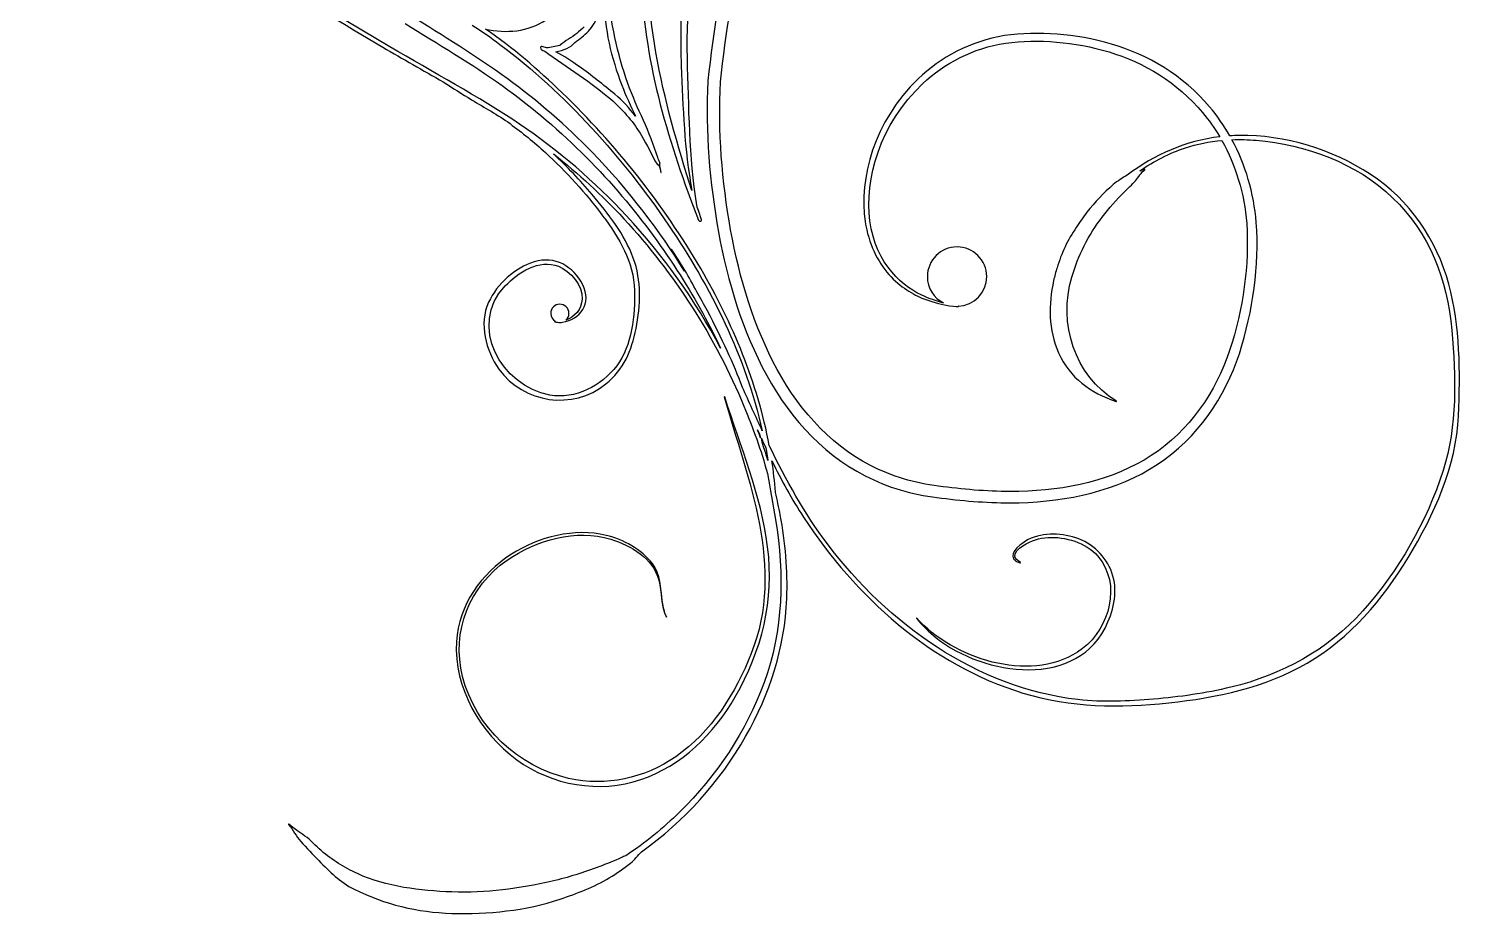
# Model space of a CAD drawing. Extents: x 0 to 115, y 0 to 123.
# Drawn here: x 67.14 to 115.35, y -0.03 to 29.79 of the extents above; entities that cross this region are included whole.
import ezdxf

# ---------------------------------------------------------------- set-up
doc = ezdxf.new("R2010")
doc.units = 0
doc.layers.add('ink_ext_XXXXXX', color=7, linetype='CONTINUOUS')

msp = doc.modelspace()

# ---------------------------------------------------------------- linework, layer by layer
at = {"layer": 'ink_ext_XXXXXX', "color": 7}
for points in [[(88.396583, 25.180902), (88.396583, 25.180902)], [(87.275455, 23.485805), (87.275455, 23.485805)], [(114.960044, 21.184636), (114.960044, 21.184636)], [(91.18, 17.714008), (91.18, 17.714008)], [(91.685177, 16.280672), (91.685177, 16.280672)], [(91.878147, 15.739864), (91.878147, 15.739864)], [(114.766016, 14.909777), (114.766016, 14.909777)]]:
    msp.add_lwpolyline(points, dxfattribs=at)
for points in [[(79.301972, 29.182814), (74.336977, 32.115808), (68.645966, 35.613952), (67.141369, 41.60165)], [(71.546505, 34.416977), (73.807811, 32.348994), (76.436711, 30.722689), (79.064905, 29.167644)], [(89.476789, 24.337411), (88.501358, 27.358247), (87.676211, 30.585105), (88.10025, 33.748464)], [(89.321214, 28.80393), (89.266886, 30.541008), (89.537466, 32.229755), (89.870136, 33.929439)], [(90.712216, 33.031619), (90.497022, 31.37568), (90.185519, 29.7335), (90.01548, 28.032052)], [(90.438814, 27.998186), (90.606736, 29.65095), (90.922472, 31.315708), (91.140841, 32.972352)], [(87.318847, 27.945269), (86.955486, 28.965502), (86.750522, 30.005844), (86.626697, 31.077583)], [(87.770755, 31.300891), (87.893522, 28.57145), (88.71373, 25.858236), (89.697275, 23.338344)], [(89.172341, 31.075466), (89.082736, 30.227741), (89.084147, 29.394127), (89.11625, 28.543933)], [(85.989227, 29.709864), (86.28168, 30.039711), (86.403741, 30.391077), (86.527919, 30.776664)], [(86.527919, 30.776664), (86.514514, 29.79453), (86.765691, 28.794052), (87.114589, 27.888825)], [(79.823377, 29.959983), (80.932511, 29.277711), (82.051522, 28.607433), (83.084102, 27.872244)], [(83.256611, 28.110722), (82.212036, 28.867783), (81.101139, 29.545116), (79.993769, 30.238325)], [(82.079039, 29.909889), (82.401477, 29.709864), (82.711569, 29.488672), (83.011783, 29.261836)], [(82.520716, 29.776539), (83.216747, 29.626961), (83.966047, 29.678114), (84.567533, 30.090864)], [(85.104461, 27.633061), (84.299069, 28.408114), (83.447111, 29.149652), (82.520716, 29.776539)], [(85.318597, 29.440341), (85.218761, 29.380369), (85.131272, 29.305227), (85.043077, 29.231497)], [(85.845647, 29.852739), (85.686544, 29.691872), (85.512625, 29.556758), (85.318597, 29.440341)], [(85.530969, 29.329569), (85.695716, 29.43893), (85.857289, 29.560991), (85.989227, 29.709864)], [(100.00015, 29.555347), (98.849389, 29.369433), (97.838327, 28.818747), (97.096789, 28.105077)], [(103.599894, 29.27383), (102.376461, 29.626608), (101.153027, 29.713744), (100.00015, 29.555347)], [(100.040014, 29.304522), (101.135036, 29.44775), (102.349297, 29.354264), (103.518402, 29.005719)], [(79.064905, 29.167644), (79.739064, 28.770769), (80.422394, 28.385536), (81.103255, 27.995011)], [(83.671477, 26.575433), (82.266716, 27.521583), (80.760002, 28.32133), (79.301972, 29.182814)], [(83.011783, 29.261836), (85.222289, 27.591786), (87.137519, 25.461361), (88.6908, 23.174302)], [(84.422189, 29.1874), (84.381619, 29.196572), (84.36398, 29.14683), (84.395377, 29.124252)], [(84.397847, 29.12143), (84.390791, 29.112964), (84.387616, 29.102027), (84.397847, 29.093914)], [(84.395377, 29.124252), (84.396789, 29.123547), (84.397494, 29.122136), (84.397847, 29.12143)], [(84.397847, 29.093914), (84.42995, 29.068866), (84.471225, 29.049816), (84.518144, 29.035352)], [(84.583761, 29.143302), (84.530139, 29.160589), (84.475811, 29.175758), (84.422189, 29.1874)], [(84.518144, 29.035352), (85.282614, 28.478669), (86.092591, 27.986544), (86.808025, 27.357541)], [(85.026497, 29.228322), (84.879036, 29.188811), (84.733339, 29.159883), (84.583761, 29.143302)], [(84.89103, 29.014539), (85.14503, 29.046994), (85.412789, 29.158472), (85.530969, 29.329569)], [(85.681958, 28.511477), (85.439247, 28.681164), (85.1729, 28.874133), (84.89103, 29.014539)], [(85.043077, 29.231497), (85.037433, 29.230791), (85.031436, 29.229733), (85.026497, 29.228322)], [(97.251305, 27.941036), (97.971325, 28.61978), (98.940758, 29.1366), (100.040014, 29.304522)], [(103.518402, 29.005719), (104.689625, 28.656822), (105.824511, 27.972786), (106.670825, 26.962783)], [(106.903305, 27.158927), (106.009366, 28.214086), (104.815919, 28.920347), (103.599894, 29.27383)], [(86.879991, 27.581555), (86.488761, 27.899761), (86.095766, 28.221494), (85.681958, 28.511477)], [(89.11625, 28.543933), (89.168814, 27.134939), (89.220672, 25.723122), (89.476789, 24.337411)], [(89.636597, 23.845639), (89.379775, 25.48535), (89.373072, 27.14658), (89.321214, 28.80393)], [(81.103255, 27.995011), (81.421814, 27.794986), (81.738608, 27.592491), (82.057872, 27.395994)], [(86.100705, 25.644452), (85.2491, 26.516872), (84.295541, 27.351897), (83.256611, 28.110722)], [(90.01548, 28.032052), (89.9227, 26.314377), (90.072277, 24.618575), (90.369316, 22.940058)], [(90.77748, 23.014494), (90.488908, 24.654558), (90.34568, 26.349302), (90.438814, 27.998186)], [(97.096789, 28.105077), (95.601011, 26.662216), (95.089836, 24.742752), (95.310322, 23.291425)], [(83.084102, 27.872244), (84.115977, 27.132822), (85.066361, 26.317905), (85.916555, 25.462772)], [(89.7703, 21.712391), (88.5003, 23.884091), (86.915975, 25.887164), (85.104461, 27.633061)], [(87.579902, 26.840016), (87.375291, 27.112361), (87.145986, 27.36495), (86.879991, 27.581555)], [(87.114589, 27.888825), (87.252525, 27.530402), (87.408452, 27.182564), (87.579902, 26.840016)], [(88.322147, 25.448308), (88.074144, 26.310144), (87.620825, 27.096486), (87.318847, 27.945269)], [(95.47013, 23.315061), (95.277866, 24.711708), (95.798214, 26.569436), (97.251305, 27.941036)], [(82.057872, 27.395994), (82.491083, 27.129294), (82.939464, 26.89505), (83.350097, 26.592719)], [(86.808025, 27.357541), (87.1922, 27.018522), (87.514991, 26.627291), (87.78028, 26.188083)], [(107.585577, 26.182791), (107.386964, 26.531336), (107.159069, 26.858714), (106.903305, 27.158927)], [(83.350097, 26.592719), (83.763552, 26.288977), (84.16325, 25.965833), (84.541427, 25.618347)], [(87.275455, 23.485805), (86.19525, 24.646091), (84.987339, 25.689255), (83.671477, 26.575433)], [(106.670825, 26.962783), (106.88355, 26.711252), (107.076872, 26.438908), (107.247264, 26.151041)], [(87.78028, 26.188083), (87.969722, 25.875522), (88.113655, 25.540736), (88.299216, 25.226411)], [(107.247264, 26.151041), (106.106027, 26.013105), (105.061805, 25.554494), (104.131883, 24.859875)], [(107.900255, 26.195844), (107.794069, 26.194433), (107.689294, 26.189494), (107.585577, 26.182791)], [(107.659308, 26.051205), (107.932005, 26.062141), (108.206114, 26.056497), (108.478105, 26.033919)], [(108.478811, 23.264614), (108.396261, 24.254155), (108.113333, 25.210536), (107.659308, 26.051205)], [(112.317386, 24.888097), (111.028336, 25.731589), (109.443658, 26.215247), (107.900255, 26.195844)], [(108.478105, 26.033919), (110.141452, 25.895983), (111.849602, 25.266275), (113.06845, 24.099991)], [(84.541427, 25.618347), (85.245572, 24.974175), (85.898211, 24.259094), (86.469358, 23.493566)], [(86.11658, 24.205825), (85.709122, 24.689483), (85.274147, 25.14633), (84.81095, 25.575661)], [(84.81095, 25.575661), (85.656205, 24.910675), (86.451719, 24.182541), (87.181264, 23.393025)], [(89.229491, 21.627725), (88.40893, 22.955933), (87.372822, 24.340939), (86.100705, 25.644452)], [(104.557686, 25.003808), (105.036052, 25.324836), (105.551108, 25.603177), (106.088741, 25.776744)], [(106.088741, 25.776744), (106.48738, 25.905861), (106.900483, 25.988411), (107.317114, 26.027569)], [(107.317114, 26.027569), (107.786308, 25.194661), (108.076997, 24.234752), (108.154961, 23.235686)], [(85.916555, 25.462772), (87.620119, 23.7518), (88.913402, 21.889486), (89.838739, 20.207441)], [(88.299216, 25.226411), (88.311916, 25.204186), (88.338375, 25.19325), (88.362716, 25.200305)], [(88.396583, 25.282855), (88.37083, 25.337889), (88.346136, 25.393275), (88.322147, 25.448308)], [(88.362716, 25.200305), (88.363422, 25.198894), (88.364127, 25.198189), (88.365539, 25.196777)], [(88.365539, 25.196777), (88.390586, 25.115286), (88.413164, 25.032736), (88.431155, 24.94948)], [(88.388116, 25.214769), (88.408225, 25.232408), (88.406814, 25.260983), (88.396583, 25.282855)], [(88.396583, 25.180902), (88.390586, 25.191133), (88.388116, 25.202422), (88.388116, 25.214769)], [(88.394114, 25.170672), (88.397289, 25.172789), (88.3987, 25.176669), (88.396583, 25.180902)], [(88.439269, 24.952302), (88.426216, 25.025327), (88.410694, 25.099058), (88.394114, 25.170672)], [(104.725608, 25.042261), (104.740072, 25.050727), (104.727725, 25.0726), (104.712908, 25.065191)], [(88.431155, 24.94948), (88.432214, 24.944541), (88.439975, 24.945952), (88.439269, 24.952302)], [(104.131883, 24.859875), (103.969605, 24.760744), (103.809444, 24.664083), (103.6641, 24.541316)], [(104.038397, 24.294019), (104.160811, 24.41608), (104.289575, 24.540258), (104.405991, 24.667611)], [(104.405991, 24.667611), (104.507591, 24.777677), (104.600019, 24.961827), (104.725608, 25.042261)], [(104.712908, 25.065191), (104.663872, 25.037675), (104.611661, 25.018977), (104.557686, 25.003808)], [(114.960044, 21.184636), (114.548352, 22.696289), (113.637127, 24.025555), (112.317386, 24.888097)], [(87.501586, 22.06658), (87.205958, 22.867739), (86.660916, 23.558125), (86.11658, 24.205825)], [(103.6641, 24.541316), (103.333194, 24.261211), (103.0418, 23.951119), (102.7751, 23.607866)], [(103.289802, 23.447352), (103.517344, 23.748977), (103.770991, 24.027319), (104.038397, 24.294019)], [(89.796052, 23.365861), (89.743489, 23.526022), (89.690219, 23.68583), (89.636597, 23.845639)], [(113.06845, 24.099991), (114.316225, 22.905133), (114.91383, 21.334919), (115.063761, 19.636294)], [(86.469358, 23.493566), (87.033097, 22.738269), (87.513227, 21.947341), (87.543919, 20.977202)], [(87.181264, 23.393025), (88.883769, 21.549055), (90.264189, 19.403461), (91.223039, 17.082889)], [(90.441636, 19.03763), (89.580858, 20.648414), (88.51935, 22.151952), (87.275455, 23.485805)], [(88.6908, 23.174302), (90.114964, 21.074922), (91.286891, 18.737769), (91.843575, 16.253861)], [(89.697275, 23.338344), (89.720558, 23.278372), (89.817572, 23.302714), (89.796052, 23.365861)], [(95.310322, 23.291425), (95.417214, 22.559058), (95.725189, 21.942402), (96.107952, 21.515189)], [(97.321155, 20.769769), (96.631122, 21.045289), (95.646872, 21.865497), (95.47013, 23.315061)], [(102.265336, 21.426289), (102.477002, 22.152658), (102.832955, 22.845161), (103.289802, 23.447352)], [(102.7751, 23.607866), (102.648452, 23.445236), (102.528508, 23.275902), (102.41703, 23.100572)], [(108.154961, 23.235686), (108.248094, 21.842566), (108.037133, 20.357725), (107.580991, 18.958255)], [(107.906958, 18.846777), (108.373683, 20.309394), (108.580764, 21.800586), (108.478811, 23.264614)], [(90.369316, 22.940058), (90.679055, 21.268597), (91.17118, 19.613011), (91.995975, 18.115116)], [(92.349458, 18.30985), (91.558177, 19.756239), (91.078047, 21.374077), (90.77748, 23.014494)], [(102.41703, 23.100572), (102.134102, 22.681119), (101.908677, 22.226389), (101.771447, 21.74273)], [(88.790636, 22.36503), (88.785697, 22.371733), (88.775466, 22.365736), (88.7797, 22.35868)], [(88.7797, 22.35868), (88.937744, 22.118086), (89.086616, 21.874316), (89.229491, 21.627725)], [(89.644358, 20.930989), (89.38048, 21.420291), (89.098611, 21.899011), (88.790636, 22.36503)], [(98.401008, 22.442641), (97.848911, 22.442641), (97.401941, 21.994966), (97.401941, 21.443575)], [(99.399722, 21.443575), (99.399722, 21.994966), (98.952752, 22.442641), (98.401008, 22.442641)], [(84.168189, 21.937111), (83.50285, 21.728972), (82.922883, 21.211447), (82.629372, 20.579622)], [(83.188877, 21.131366), (83.616444, 21.578689), (84.333994, 22.05), (84.979225, 21.791766)], [(85.796611, 21.170877), (85.474525, 21.788239), (84.866689, 22.154775), (84.168189, 21.937111)], [(84.979225, 21.791766), (85.385625, 21.629136), (85.8079, 21.147241), (85.778266, 20.682986)], [(87.59225, 19.695561), (87.746414, 20.480491), (87.783102, 21.303169), (87.501586, 22.06658)], [(92.080641, 15.755033), (91.686589, 17.85653), (90.846625, 19.868422), (89.7703, 21.712391)], [(101.771447, 21.74273), (101.725233, 21.600208), (101.686427, 21.454511), (101.653619, 21.308461)], [(96.107952, 21.515189), (96.490364, 21.084094), (96.92675, 20.837855), (97.288347, 20.690394)], [(97.401941, 21.443575), (97.401941, 21.055872), (97.623839, 20.719322), (97.947689, 20.554222)], [(98.441225, 20.446625), (98.974272, 20.468144), (99.399722, 20.906294), (99.399722, 21.443575)], [(101.653619, 21.308461), (101.477936, 20.503775), (101.477583, 19.645466), (101.817308, 18.881702)], [(103.767111, 17.248341), (102.34965, 18.125347), (101.808489, 19.861719), (102.265336, 21.426289)], [(84.686772, 17.454364), (83.057291, 17.749991), (81.913939, 19.798925), (83.188877, 21.131366)], [(85.113986, 19.913225), (85.707711, 19.979547), (86.118697, 20.554222), (85.796611, 21.170877)], [(87.543919, 20.977202), (87.569672, 20.162639), (87.451491, 19.10995), (86.94208, 18.44073)], [(89.99643, 20.293519), (89.884952, 20.503775), (89.767125, 20.716147), (89.644358, 20.930989)], [(97.947689, 20.554222), (97.776239, 20.601141), (97.565983, 20.667111), (97.321155, 20.769769)], [(115.286364, 16.76045), (115.349158, 18.213541), (115.343514, 19.773525), (114.960044, 21.184636)], [(82.629372, 20.579622), (82.292822, 19.854664), (82.533769, 18.947319), (82.977916, 18.327841)], [(85.025791, 20.512241), (84.858575, 20.512241), (84.719227, 20.372894), (84.719227, 20.205325)], [(85.333061, 20.205325), (85.333061, 20.372894), (85.193008, 20.512241), (85.025791, 20.512241)], [(85.778266, 20.682986), (85.756747, 20.338322), (85.526736, 20.074444), (85.224052, 19.974608)], [(91.18, 17.714008), (90.877669, 18.488355), (90.490319, 19.360069), (89.99643, 20.293519)], [(97.288347, 20.690394), (98.023889, 20.411347), (98.45463, 20.439922), (98.451455, 20.439216)], [(98.451455, 20.439216), (98.452866, 20.441686), (98.447927, 20.443802), (98.441225, 20.446625)], [(84.719227, 20.205325), (84.719227, 20.088202), (84.787314, 19.98625), (84.886091, 19.934744)], [(84.861044, 19.936155), (84.847991, 19.937566), (84.84905, 19.917458), (84.861044, 19.916047)], [(84.886091, 19.934744), (84.877625, 19.93545), (84.869511, 19.934744), (84.861044, 19.936155)], [(84.861044, 19.916047), (84.892441, 19.911814), (84.922427, 19.910755), (84.953119, 19.907933)], [(84.953119, 19.907933), (84.976402, 19.902289), (85.000744, 19.898761), (85.025791, 19.898761)], [(85.025791, 19.898761), (85.056836, 19.898761), (85.085764, 19.905111), (85.113986, 19.913225)], [(85.224052, 19.974608), (85.289669, 20.031758), (85.333061, 20.113955), (85.333061, 20.205325)], [(89.838739, 20.207441), (90.059225, 19.805275), (90.258897, 19.414397), (90.441636, 19.03763)], [(86.573075, 17.827602), (87.183733, 18.320433), (87.44373, 18.94238), (87.59225, 19.695561)], [(115.063761, 19.636294), (115.201344, 18.074194), (115.2465, 16.417902), (114.766016, 14.909777)], [(101.817308, 18.881702), (102.20113, 18.019161), (102.89575, 17.542558), (103.760408, 17.232466)], [(107.580991, 18.958255), (107.113208, 17.559491), (106.232675, 16.248569), (104.942566, 15.419541)], [(105.14118, 15.116505), (106.504666, 15.999861), (107.430002, 17.395802), (107.906958, 18.846777)], [(82.977916, 18.327841), (83.809061, 17.172494), (85.463941, 16.934722), (86.573075, 17.827602)], [(86.94208, 18.44073), (86.431611, 17.769041), (85.546844, 17.29773), (84.686772, 17.454364)], [(91.995975, 18.115116), (92.808775, 16.623925), (94.030091, 15.295364), (95.597483, 14.596864)], [(95.760114, 14.952464), (94.287619, 15.614627), (93.131919, 16.869811), (92.349458, 18.30985)], [(90.578514, 17.398977), (90.575339, 17.409561), (90.558405, 17.405327), (90.561227, 17.394391)], [(90.561227, 17.394391), (91.360622, 14.572875), (92.619333, 11.672689), (91.474922, 8.755216)], [(92.02455, 12.348611), (91.80618, 14.0871), (91.098155, 15.738452), (90.578514, 17.398977)], [(91.843575, 16.253861), (91.617444, 16.737519), (91.398722, 17.225411), (91.18, 17.714008)], [(91.223039, 17.082889), (91.525016, 16.352639), (91.813941, 15.590991), (92.014319, 14.816644)], [(103.760408, 17.232466), (103.769933, 17.228233), (103.775577, 17.242697), (103.767111, 17.248341)], [(113.597616, 11.992305), (114.460511, 13.415764), (115.214397, 15.071702), (115.286364, 16.76045)], [(91.685177, 16.280672), (91.711989, 16.219641), (91.739152, 16.159669), (91.765964, 16.098991)], [(91.782897, 16.014325), (91.7515, 16.103225), (91.719044, 16.192125), (91.685177, 16.280672)], [(91.765964, 16.098991), (91.771961, 16.070769), (91.777958, 16.042547), (91.782897, 16.014325)], [(91.878147, 15.739864), (91.856275, 15.825941), (91.83405, 15.910961), (91.81253, 15.99845)], [(91.81253, 15.99845), (91.861566, 15.889441), (91.912014, 15.781139), (91.962814, 15.672483)], [(92.033016, 15.248797), (91.985039, 15.413191), (91.93318, 15.576527), (91.878147, 15.739864)], [(91.962814, 15.672483), (91.988214, 15.531725), (92.01185, 15.390614), (92.033016, 15.248797)], [(94.0375, 12.444214), (93.257508, 13.477852), (92.639794, 14.599686), (92.080641, 15.755033)], [(92.288427, 14.187641), (92.261969, 14.54183), (92.220694, 14.893197), (92.167777, 15.242447)], [(92.167777, 15.242447), (92.487041, 14.589808), (92.83488, 13.952691), (93.233872, 13.340622)], [(98.080333, 14.349566), (97.271061, 14.435644), (96.49248, 14.613444), (95.760114, 14.952464)], [(104.942566, 15.419541), (103.659161, 14.581694), (102.072366, 14.241969), (100.484866, 14.209514)], [(100.494744, 13.831336), (102.125989, 13.8712), (103.782986, 14.224683), (105.14118, 15.116505)], [(92.014319, 14.816644), (92.11098, 14.298414), (92.204114, 13.779125), (92.28878, 13.260894)], [(95.597483, 14.596864), (96.36795, 14.237736), (97.216027, 14.051822), (98.032355, 13.967861)], [(114.766016, 14.909777), (114.217094, 13.189986), (113.271297, 11.534752), (112.064091, 10.188552)], [(92.286664, 14.173883), (92.287722, 14.178116), (92.28878, 14.182702), (92.288427, 14.187641)], [(92.449294, 13.422114), (92.402375, 13.675055), (92.346636, 13.925175), (92.286664, 14.173883)], [(100.484866, 14.209514), (99.687941, 14.19258), (98.883255, 14.250436), (98.080333, 14.349566)], [(98.032355, 13.967861), (98.851505, 13.868025), (99.674536, 13.811227), (100.494744, 13.831336)], [(92.28878, 13.260894), (92.589347, 11.42398), (92.557244, 9.536619), (91.906369, 7.774141)], [(92.669075, 10.602008), (92.705764, 11.547805), (92.623214, 12.49325), (92.449294, 13.422114)], [(93.233872, 13.340622), (94.97095, 10.672916), (97.53, 8.363986), (100.620333, 7.422775)], [(83.255552, 11.894586), (84.232394, 12.566275), (85.576477, 12.967383), (86.744877, 12.601552)], [(86.589655, 12.731727), (85.52215, 12.992783), (84.3093, 12.678811), (83.399133, 12.096375)], [(88.143641, 11.781697), (87.777105, 12.259711), (87.169975, 12.589911), (86.589655, 12.731727)], [(86.744877, 12.601552), (87.417272, 12.391297), (88.175744, 11.95738), (88.359189, 11.22078)], [(102.292147, 12.680575), (101.729114, 12.828036), (101.10258, 12.8171), (100.611866, 12.473847)], [(100.83835, 12.504891), (101.106814, 12.631186), (101.380569, 12.675989), (101.678314, 12.66223)], [(101.678314, 12.66223), (102.293911, 12.631891), (102.935966, 12.382477), (103.282747, 11.843433)], [(103.575905, 11.577439), (103.341661, 12.1186), (102.865411, 12.53135), (102.292147, 12.680575)], [(83.399133, 12.096375), (82.375372, 11.441266), (81.62078, 10.391047), (81.547755, 9.151033)], [(90.931291, 7.294716), (91.836519, 8.864225), (92.251033, 10.54133), (92.02455, 12.348611)], [(102.472769, 7.201583), (99.05788, 7.601986), (96.071264, 9.746169), (94.0375, 12.444214)], [(100.530727, 11.826147), (100.061886, 12.053689), (100.582586, 12.386358), (100.83835, 12.504891)], [(100.611866, 12.473847), (100.335994, 12.279819), (100.074233, 11.95985), (100.519439, 11.800747)], [(81.753072, 7.980869), (81.377011, 9.494639), (81.975322, 11.014052), (83.255552, 11.894586)], [(88.477722, 10.524044), (88.427275, 10.953375), (88.419161, 11.423275), (88.143641, 11.781697)], [(100.519439, 11.800747), (100.535314, 11.79475), (100.545897, 11.82015), (100.530727, 11.826147)], [(103.282747, 11.843433), (103.931152, 10.836958), (103.425269, 9.410677), (102.454072, 8.795433)], [(103.483477, 9.814961), (103.720544, 10.370586), (103.823202, 11.00488), (103.575905, 11.577439)], [(110.188019, 8.428897), (111.638641, 9.272741), (112.73578, 10.568141), (113.597616, 11.992305)], [(88.359189, 11.22078), (88.461141, 10.808736), (88.429039, 10.36353), (88.613541, 9.974064)], [(88.62095, 9.979002), (88.540516, 10.152569), (88.499947, 10.334602), (88.477722, 10.524044)], [(91.284069, 5.958747), (92.098633, 7.385733), (92.605222, 8.955241), (92.669075, 10.602008)], [(112.064091, 10.188552), (110.877347, 8.867752), (109.339589, 8.032727), (107.620502, 7.618566)], [(88.613541, 9.974064), (88.615658, 9.968772), (88.624477, 9.973711), (88.62095, 9.979002)], [(97.042108, 9.95078), (97.037169, 9.956425), (97.029055, 9.947958), (97.033994, 9.943372)], [(97.033994, 9.943372), (97.22908, 9.701366), (97.450625, 9.479469), (97.694041, 9.285089)], [(102.454072, 8.795433), (100.808364, 7.752975), (98.256369, 8.578122), (97.042108, 9.95078)], [(97.694041, 9.285089), (99.294241, 8.005564), (102.502755, 7.51238), (103.483477, 9.814961)], [(81.547755, 9.151033), (81.457444, 7.601986), (82.34468, 6.071636), (83.577639, 5.173111)], [(91.474922, 8.755216), (90.95528, 7.42983), (90.124841, 6.099152), (88.931041, 5.279297)], [(105.533469, 7.092927), (107.140019, 7.2672), (108.77585, 7.606925), (110.188019, 8.428897)], [(85.323889, 4.549047), (83.639022, 4.925108), (82.174641, 6.283302), (81.753072, 7.980869)], [(91.906369, 7.774141), (91.30065, 6.135841), (90.308286, 4.632302), (89.058394, 3.412044)], [(87.755586, 4.507419), (89.136005, 4.977319), (90.213036, 6.047647), (90.931291, 7.294716)], [(100.620333, 7.422775), (102.239583, 6.929591), (103.862008, 6.910189), (105.533469, 7.092927)], [(107.620502, 7.618566), (106.765369, 7.41325), (105.89295, 7.290483), (105.017355, 7.216752)], [(105.017355, 7.216752), (104.169277, 7.14655), (103.321552, 7.102452), (102.472769, 7.201583)], [(87.77393, 2.080308), (89.216439, 3.090311), (90.428583, 4.460147), (91.284069, 5.958747)], [(83.577639, 5.173111), (84.754505, 4.315155), (86.3667, 4.034344), (87.755586, 4.507419)], [(88.931041, 5.279297), (87.871297, 4.550811), (86.587186, 4.267177), (85.323889, 4.549047)], [(89.058394, 3.412044), (88.509472, 2.875822), (87.90093, 2.374525), (87.247586, 1.944489)], [(75.905075, 3.01023), (75.896608, 3.017991), (75.884614, 3.00635), (75.892375, 2.997883)], [(75.892375, 2.997883), (76.053241, 2.8222), (76.142847, 2.592189), (76.303008, 2.425325)], [(76.44553, 2.608769), (76.253972, 2.734711), (76.074761, 2.85395), (75.905075, 3.01023)], [(76.303008, 2.425325), (76.507619, 2.211894), (76.704469, 1.989291), (76.913666, 1.780447)], [(76.992336, 2.115939), (76.814536, 2.267633), (76.638852, 2.481769), (76.44553, 2.608769)], [(78.215064, 1.341591), (77.770211, 1.549025), (77.367339, 1.797733), (76.992336, 2.115939)], [(87.247586, 1.944489), (87.197491, 1.923675), (87.148102, 1.903919), (87.101889, 1.880989)], [(87.407041, 1.696486), (87.548152, 1.802319), (87.652575, 1.953308), (87.77393, 2.080308)], [(76.913666, 1.780447), (77.287611, 1.404739), (77.615341, 1.058311), (78.097236, 0.819833)], [(86.344475, 1.574425), (85.832594, 1.380044), (85.30625, 1.212122), (84.772144, 1.08865)], [(87.101889, 1.880989), (86.859177, 1.765277), (86.596711, 1.669322), (86.344475, 1.574425)], [(86.693725, 1.200127), (86.945608, 1.349705), (87.173502, 1.520097), (87.407041, 1.696486)], [(81.390416, 0.724936), (80.337727, 0.767622), (79.180264, 0.891447), (78.215064, 1.341591)], [(84.772144, 1.08865), (83.658777, 0.832886), (82.536591, 0.678016), (81.390416, 0.724936)], [(85.036727, 0.483636), (85.608933, 0.678016), (86.172672, 0.889683), (86.693725, 1.200127)], [(78.097236, 0.819833), (79.139694, 0.304425), (80.229072, 0.039841), (81.390416, 0.005622)], [(81.390416, 0.005622), (82.599033, -0.02895), (83.886319, 0.0917), (85.036727, 0.483636)]]:
    msp.add_open_spline(points, degree=3, dxfattribs=at)

doc.saveas('drawing.dxf')
